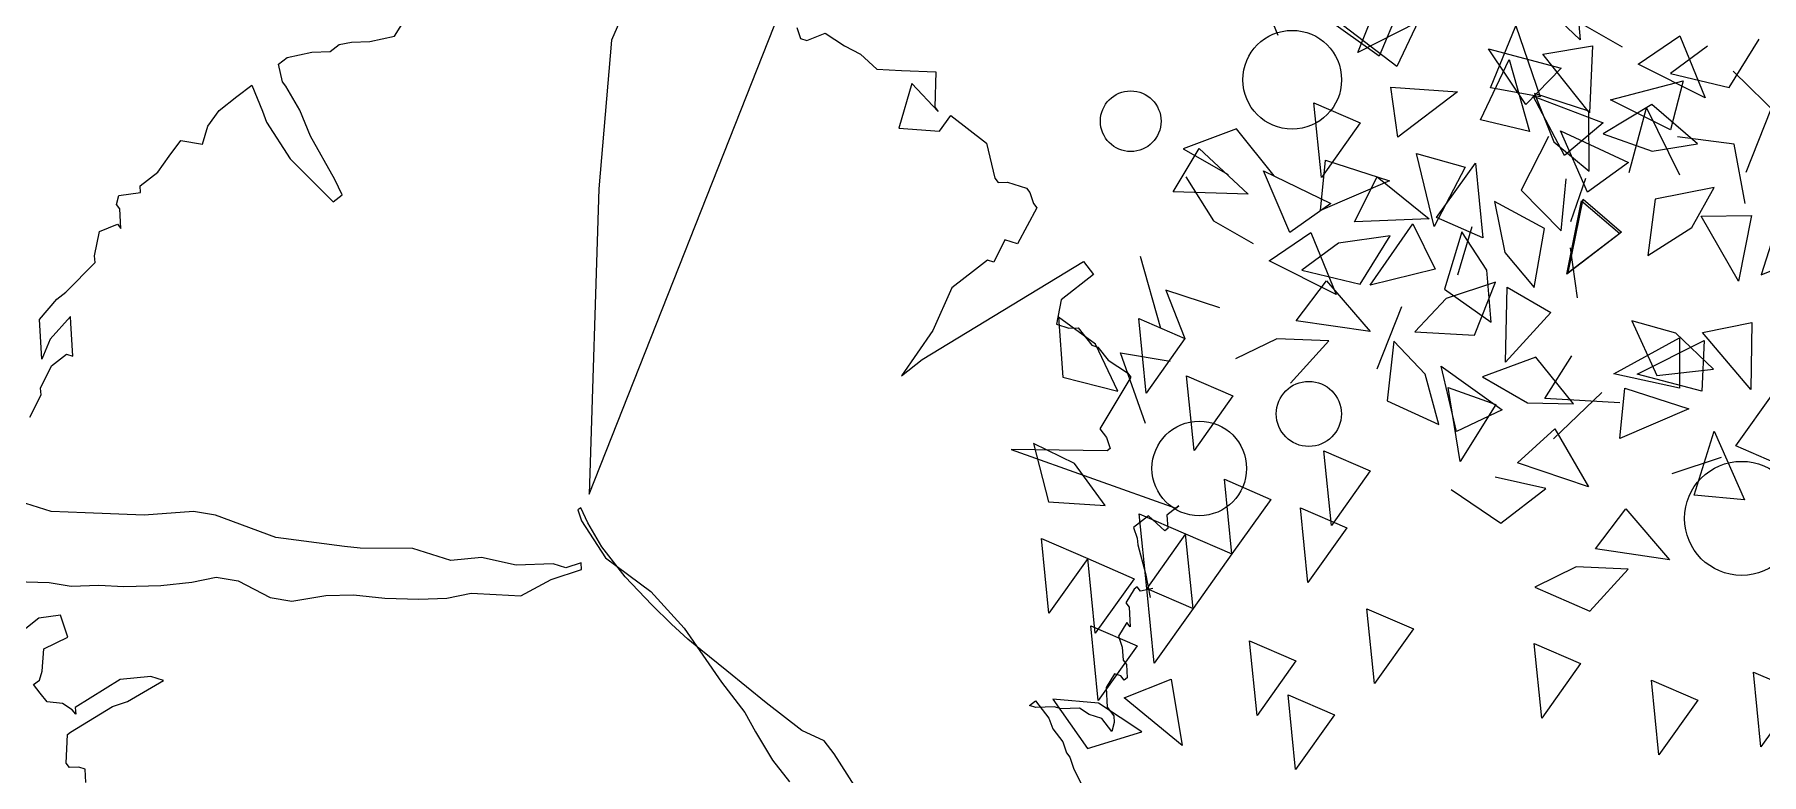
# Model space of a CAD drawing. Header units: millimetres. Extents: x 111 to 1506, y 14 to 566.
# Drawn here: x 252.747 to 255.486, y 193.165 to 194.338 of the extents above; entities that cross this region are included whole.
import ezdxf

# ---------------------------------------------------------------- set-up
doc = ezdxf.new("R2010")
doc.units = ezdxf.units.MM
doc.layers.add('fer', color=8, linetype='Continuous')
doc.layers.add('FURN', color=253, linetype='Continuous')
doc.layers.add('G', color=254, linetype='Continuous', lineweight=5)

# ---------------------------------------------------------------- blocks, each defined once
blk = doc.blocks.new('tr')
at = {"layer": 'fer', "color": 97}
for p, q in [((1378.3542, 206.6047), (1378.3601, 206.6307)), ((1378.3542, 206.6047), (1378.3601, 206.6307)), ((1378.3482, 206.5874), (1378.3542, 206.6047)), ((1378.3482, 206.5874), (1378.3542, 206.6047)), ((1378.253, 206.5788), (1378.259, 206.5874)), ((1378.253, 206.5788), (1378.259, 206.5874)), ((1378.253, 206.5614), (1378.253, 206.5788)), ((1378.253, 206.5614), (1378.253, 206.5788)), ((1378.259, 206.5874), (1378.2709, 206.5961)), ((1378.259, 206.5874), (1378.2709, 206.5961)), ((1378.259, 206.5874), (1378.259, 206.5874)), ((1378.259, 206.5874), (1378.259, 206.5874)), ((1378.2709, 206.5961), (1378.2709, 206.5874)), ((1378.2709, 206.5961), (1378.2709, 206.5874)), ((1378.2709, 206.5874), (1378.2709, 206.5788)), ((1378.2709, 206.5874), (1378.2709, 206.5788)), ((1378.2709, 206.5788), (1378.2709, 206.5701)), ((1378.2709, 206.5788), (1378.2709, 206.5788)), ((1378.2709, 206.5788), (1378.2709, 206.5701)), ((1378.2709, 206.5788), (1378.2709, 206.5788)), ((1378.3423, 206.5614), (1378.3482, 206.5788)), ((1378.3423, 206.5614), (1378.3482, 206.5788)), ((1378.3482, 206.5788), (1378.3482, 206.5874)), ((1378.3482, 206.5788), (1378.3482, 206.5874)), ((1378.2411, 206.5441), (1378.2471, 206.5528)), ((1378.2411, 206.5441), (1378.2471, 206.5528)), ((1378.2471, 206.5528), (1378.253, 206.5614)), ((1378.2471, 206.5528), (1378.253, 206.5614)), ((1378.2709, 206.5701), (1378.2828, 206.5528)), ((1378.2709, 206.5701), (1378.2828, 206.5528)), ((1378.2828, 206.5528), (1378.2887, 206.5354)), ((1378.2828, 206.5528), (1378.2887, 206.5354)), ((1378.3423, 206.5441), (1378.3423, 206.5614)), ((1378.3423, 206.5441), (1378.3423, 206.5614)), ((1378.1756, 206.5008), (1378.1875, 206.5181)), ((1378.1756, 206.5008), (1378.1875, 206.5181)), ((1378.1875, 206.5268), (1378.1935, 206.5354)), ((1378.1875, 206.5268), (1378.1935, 206.5354)), ((1378.1875, 206.5181), (1378.1875, 206.5268)), ((1378.1875, 206.5181), (1378.1875, 206.5268)), ((1378.1935, 206.5354), (1378.1994, 206.5441)), ((1378.1935, 206.5354), (1378.1994, 206.5441)), ((1378.1994, 206.5441), (1378.2054, 206.5441)), ((1378.1994, 206.5441), (1378.2054, 206.5441)), ((1378.2054, 206.5441), (1378.2054, 206.5354)), ((1378.2054, 206.5441), (1378.2054, 206.5441)), ((1378.2054, 206.5441), (1378.2054, 206.5354)), ((1378.2054, 206.5441), (1378.2054, 206.5441)), ((1378.2054, 206.5354), (1378.2113, 206.5268)), ((1378.2054, 206.5354), (1378.2054, 206.5354)), ((1378.2054, 206.5354), (1378.2113, 206.5268)), ((1378.2054, 206.5354), (1378.2054, 206.5354)), ((1378.2113, 206.5268), (1378.2351, 206.5354)), ((1378.2113, 206.5268), (1378.2351, 206.5354)), ((1378.2351, 206.5354), (1378.2411, 206.5441)), ((1378.2351, 206.5354), (1378.2411, 206.5441)), ((1378.2351, 206.5354), (1378.2351, 206.5354)), ((1378.2351, 206.5354), (1378.2351, 206.5354)), ((1378.2887, 206.5354), (1378.3006, 206.5268)), ((1378.2887, 206.5354), (1378.3006, 206.5268)), ((1378.3006, 206.5268), (1378.3125, 206.5181)), ((1378.3006, 206.5268), (1378.3125, 206.5181)), ((1378.3125, 206.5181), (1378.3185, 206.5094)), ((1378.3125, 206.5181), (1378.3185, 206.5094)), ((1378.3363, 206.5181), (1378.3423, 206.5354)), ((1378.3363, 206.5181), (1378.3423, 206.5354)), ((1378.3363, 206.4834), (1378.3363, 206.5181)), ((1378.3363, 206.4834), (1378.3363, 206.5181)), ((1378.3423, 206.5441), (1378.3423, 206.5441)), ((1378.3423, 206.5354), (1378.3423, 206.5441)), ((1378.3423, 206.5441), (1378.3423, 206.5441)), ((1378.3423, 206.5354), (1378.3423, 206.5441)), ((1378.1697, 206.4834), (1378.1756, 206.5008)), ((1378.1697, 206.4834), (1378.1756, 206.5008)), ((1378.3185, 206.5094), (1378.3423, 206.4921)), ((1378.3185, 206.5094), (1378.3423, 206.4921)), ((1378.3423, 206.4921), (1378.3482, 206.4834)), ((1378.3423, 206.4921), (1378.3482, 206.4834)), ((1378.0745, 206.4314), (1378.0923, 206.4661)), ((1378.0745, 206.4314), (1378.0923, 206.4661)), ((1378.128, 206.4574), (1378.1399, 206.4748)), ((1378.128, 206.4574), (1378.1399, 206.4748)), ((1378.1399, 206.4748), (1378.1459, 206.4834)), ((1378.1399, 206.4748), (1378.1459, 206.4834)), ((1378.1399, 206.4748), (1378.1399, 206.4748)), ((1378.1399, 206.4748), (1378.1399, 206.4748)), ((1378.1459, 206.4748), (1378.1697, 206.4834)), ((1378.1459, 206.4834), (1378.1459, 206.4748)), ((1378.1459, 206.4748), (1378.1697, 206.4834)), ((1378.1459, 206.4834), (1378.1459, 206.4748)), ((1378.3363, 206.4834), (1378.3363, 206.4834)), ((1378.3482, 206.4834), (1378.3363, 206.4834)), ((1378.3363, 206.4834), (1378.3363, 206.4834)), ((1378.3482, 206.4834), (1378.3363, 206.4834)), ((1378.0804, 206.4574), (1378.0983, 206.4488)), ((1378.0804, 206.4574), (1378.0983, 206.4488)), ((1378.0983, 206.4488), (1378.0983, 206.4401)), ((1378.0983, 206.4488), (1378.0983, 206.4488)), ((1378.0983, 206.4488), (1378.0983, 206.4401)), ((1378.0983, 206.4488), (1378.0983, 206.4488)), ((1378.0983, 206.4401), (1378.1042, 206.4401)), ((1378.0983, 206.4401), (1378.0983, 206.4401)), ((1378.0983, 206.4401), (1378.1042, 206.4401)), ((1378.0983, 206.4401), (1378.0983, 206.4401)), ((1378.1042, 206.4401), (1378.128, 206.4488)), ((1378.1042, 206.4401), (1378.128, 206.4488)), ((1378.128, 206.4574), (1378.128, 206.4574)), ((1378.128, 206.4574), (1378.128, 206.4574)), ((1378.128, 206.4574), (1378.128, 206.4574)), ((1378.128, 206.4488), (1378.128, 206.4574)), ((1378.128, 206.4574), (1378.128, 206.4574)), ((1378.128, 206.4574), (1378.128, 206.4574)), ((1378.128, 206.4574), (1378.128, 206.4574)), ((1378.128, 206.4488), (1378.128, 206.4574)), ((1378.0566, 206.3881), (1378.0745, 206.4314)), ((1378.0566, 206.3881), (1378.0745, 206.4314)), ((1378.6458, 206.4141), (1378.6398, 206.3534)), ((1378.6458, 206.4141), (1378.6398, 206.3534)), ((1377.9912, 206.3794), (1378.0031, 206.3968)), ((1377.9912, 206.3794), (1378.0031, 206.3968)), ((1378.0031, 206.3968), (1378.009, 206.3968)), ((1378.0031, 206.3968), (1378.009, 206.3968)), ((1378.009, 206.3968), (1378.015, 206.3621)), ((1378.009, 206.3968), (1378.015, 206.3621)), ((1378.0507, 206.3794), (1378.0566, 206.3881)), ((1378.0507, 206.3794), (1378.0566, 206.3881)), ((1378.0566, 206.3881), (1378.0566, 206.3881)), ((1378.0566, 206.3881), (1378.0566, 206.3881)), ((1377.9674, 206.3794), (1377.9912, 206.3794)), ((1377.9733, 206.3794), (1377.9674, 206.3794)), ((1377.9674, 206.3794), (1377.9912, 206.3794)), ((1377.9733, 206.3794), (1377.9674, 206.3794)), ((1378.1221, 206.1455), (1377.9733, 206.3794)), ((1378.1221, 206.1455), (1377.9733, 206.3794)), ((1378.015, 206.3621), (1378.0209, 206.3621)), ((1378.015, 206.3621), (1378.0209, 206.3621)), ((1378.0209, 206.3621), (1378.0447, 206.3621)), ((1378.0209, 206.3621), (1378.0447, 206.3621)), ((1378.0447, 206.3621), (1378.0507, 206.3794)), ((1378.0447, 206.3621), (1378.0507, 206.3794)), ((1378.6398, 206.3534), (1378.6398, 206.3274)), ((1378.6398, 206.3534), (1378.6398, 206.3274)), ((1378.6398, 206.3274), (1378.6577, 206.2928)), ((1378.6398, 206.3274), (1378.6577, 206.2928)), ((1378.7231, 206.3014), (1378.7231, 206.3448)), ((1378.7231, 206.3014), (1378.7231, 206.3448)), ((1378.7172, 206.2495), (1378.7231, 206.3014)), ((1378.7172, 206.2495), (1378.7231, 206.3014)), ((1378.6577, 206.2928), (1378.6755, 206.2235)), ((1378.6577, 206.2928), (1378.6755, 206.2235)), ((1378.7112, 206.2148), (1378.7172, 206.2495)), ((1378.7112, 206.2148), (1378.7172, 206.2495)), ((1377.9912, 206.2235), (1377.9971, 206.2408)), ((1377.9912, 206.2235), (1377.9971, 206.2408)), ((1377.9912, 206.2061), (1377.9912, 206.2235)), ((1377.9912, 206.2061), (1377.9912, 206.2235)), ((1377.9971, 206.2408), (1378.0031, 206.2408)), ((1377.9971, 206.2408), (1378.0031, 206.2408)), ((1378.0031, 206.2408), (1378.1221, 206.1455)), ((1378.0031, 206.2408), (1378.1221, 206.1455)), ((1378.6755, 206.2235), (1378.6934, 206.1455)), ((1378.6755, 206.2235), (1378.6934, 206.1455)), ((1377.9019, 206.1715), (1377.9912, 206.2061)), ((1377.9019, 206.1715), (1377.9912, 206.2061)), ((1378.7112, 206.1541), (1378.7112, 206.2148)), ((1378.7112, 206.1541), (1378.7112, 206.2148)), ((1377.9019, 206.1628), (1377.9019, 206.1715)), ((1377.9019, 206.1628), (1377.9019, 206.1715)), ((1377.9138, 206.1281), (1377.9019, 206.1628)), ((1377.9138, 206.1281), (1377.9019, 206.1628)), ((1378.6934, 206.1455), (1378.7053, 206.0935)), ((1378.6934, 206.1455), (1378.7053, 206.0935)), ((1378.7053, 206.0501), (1378.7112, 206.1541)), ((1378.7053, 206.0501), (1378.7112, 206.1541)), ((1377.9138, 206.1021), (1377.9138, 206.1281)), ((1377.9138, 206.1021), (1377.9138, 206.1281)), ((1377.9197, 206.0935), (1377.9138, 206.1021)), ((1377.9197, 206.0935), (1377.9138, 206.1021)), ((1377.9197, 206.0588), (1377.9197, 206.0935)), ((1377.9197, 206.0588), (1377.9197, 206.0935)), ((1378.7053, 206.0935), (1378.7112, 206.0675)), ((1378.7053, 206.0935), (1378.7112, 206.0675)), ((1377.9316, 206.0501), (1377.9197, 206.0588)), ((1377.9316, 206.0501), (1377.9197, 206.0588)), ((1378.7112, 206.0675), (1378.7172, 206.0328)), ((1378.7112, 206.0675), (1378.7172, 206.0328)), ((1377.9138, 206.0068), (1377.9435, 206.0328)), ((1377.9138, 206.0068), (1377.9435, 206.0328)), ((1377.9435, 206.0328), (1377.9316, 206.0501)), ((1377.9435, 206.0328), (1377.9316, 206.0501)), ((1378.7112, 205.9722), (1378.7053, 206.0501)), ((1378.7112, 205.9722), (1378.7053, 206.0501)), ((1378.7172, 206.0328), (1378.7231, 205.9895)), ((1378.7172, 206.0328), (1378.7231, 205.9895)), ((1377.8483, 206.0068), (1377.9138, 206.0068)), ((1377.8483, 206.0068), (1377.9138, 206.0068)), ((1377.8483, 206.0068), (1377.8483, 206.0068)), ((1377.8483, 205.9808), (1377.8483, 206.0068)), ((1377.8483, 206.0068), (1377.8483, 206.0068)), ((1377.8483, 205.9808), (1377.8483, 206.0068)), ((1378.1459, 205.9462), (1377.8483, 205.9808)), ((1378.1459, 205.9462), (1377.8483, 205.9808)), ((1377.8483, 205.9808), (1377.8483, 205.9808)), ((1377.8483, 205.9808), (1377.8483, 205.9808)), ((1378.735, 205.8855), (1378.7112, 205.9722)), ((1378.735, 205.8855), (1378.7112, 205.9722)), ((1378.7231, 205.9895), (1378.7291, 205.9288)), ((1378.7231, 205.9895), (1378.7291, 205.9288)), ((1378.1042, 205.9202), (1378.1875, 205.9462)), ((1378.1042, 205.9202), (1378.1875, 205.9462)), ((1378.1875, 205.9462), (1378.1459, 205.9462)), ((1378.1875, 205.9462), (1378.1459, 205.9462)), ((1378.0388, 205.8855), (1378.1042, 205.9202)), ((1378.0388, 205.8855), (1378.1042, 205.9202)), ((1378.7291, 205.9288), (1378.7291, 205.8682)), ((1378.7291, 205.9288), (1378.7291, 205.8682)), ((1377.8543, 205.8682), (1377.9138, 205.8942)), ((1377.8543, 205.8682), (1377.9138, 205.8942)), ((1377.9138, 205.8942), (1377.9257, 205.8768)), ((1377.9138, 205.8942), (1377.9257, 205.8768)), ((1377.9257, 205.8768), (1377.9614, 205.8942)), ((1377.9257, 205.8768), (1377.9614, 205.8942)), ((1377.9614, 205.8942), (1377.9674, 205.8855)), ((1377.9614, 205.8942), (1377.9674, 205.8855)), ((1377.8543, 205.8682), (1377.8543, 205.8682)), ((1377.8543, 205.8595), (1377.8543, 205.8682)), ((1377.8543, 205.8682), (1377.8543, 205.8682)), ((1377.8543, 205.8595), (1377.8543, 205.8682)), ((1377.9674, 205.8855), (1377.9912, 205.8855)), ((1377.9674, 205.8855), (1377.9912, 205.8855)), ((1377.9912, 205.8855), (1378.0388, 205.8855)), ((1377.9912, 205.8855), (1378.0388, 205.8855)), ((1378.7291, 205.8682), (1378.7231, 205.8248)), ((1378.7291, 205.8682), (1378.7231, 205.8248)), ((1378.7291, 205.8162), (1378.735, 205.8855)), ((1378.7291, 205.8162), (1378.735, 205.8855)), ((1378.7767, 205.8768), (1378.7707, 205.8682)), ((1378.7767, 205.8768), (1378.7707, 205.8682)), ((1378.7707, 205.8682), (1378.7946, 205.8595)), ((1378.7707, 205.8682), (1378.7946, 205.8595)), ((1378.8243, 205.8595), (1378.7767, 205.8768)), ((1378.8243, 205.8595), (1378.7767, 205.8768)), ((1377.8483, 205.8422), (1377.8543, 205.8595)), ((1377.8483, 205.8422), (1377.8543, 205.8595)), ((1377.8483, 205.8335), (1377.8483, 205.8422)), ((1377.8483, 205.8335), (1377.8483, 205.8422)), ((1377.8662, 205.8075), (1377.8483, 205.8335)), ((1377.8662, 205.8075), (1377.8483, 205.8335)), ((1378.7946, 205.8595), (1378.8065, 205.8422)), ((1378.7946, 205.8595), (1378.8065, 205.8422)), ((1378.8065, 205.8422), (1378.8541, 205.8075)), ((1378.8065, 205.8422), (1378.8541, 205.8075)), ((1378.8779, 205.8508), (1378.8243, 205.8595)), ((1378.8779, 205.8508), (1378.8243, 205.8595)), ((1378.9076, 205.8248), (1378.8779, 205.8508)), ((1378.9076, 205.8248), (1378.8779, 205.8508)), ((1377.8781, 205.7988), (1377.8662, 205.8075)), ((1377.8781, 205.7988), (1377.8662, 205.8075)), ((1378.7231, 205.8248), (1378.7172, 205.7988)), ((1378.7231, 205.8248), (1378.7172, 205.7988)), ((1378.7231, 205.7988), (1378.7291, 205.8162)), ((1378.7231, 205.7988), (1378.7291, 205.8162)), ((1378.8541, 205.8075), (1378.8898, 205.7642)), ((1378.8541, 205.8075), (1378.8898, 205.7642)), ((1378.9374, 205.7988), (1378.9076, 205.8248)), ((1378.9374, 205.7988), (1378.9076, 205.8248)), ((1377.8543, 205.7382), (1377.8781, 205.7902)), ((1377.8543, 205.7382), (1377.8781, 205.7902)), ((1377.8781, 205.7902), (1377.8781, 205.7988)), ((1377.8781, 205.7902), (1377.8781, 205.7988)), ((1378.6934, 205.7902), (1377.9435, 205.3482)), ((1378.6934, 205.7902), (1377.9435, 205.3482)), ((1378.3839, 205.4175), (1378.6934, 205.7902)), ((1378.3839, 205.4175), (1378.6934, 205.7902)), ((1378.7172, 205.7988), (1378.7231, 205.7988)), ((1378.7172, 205.7988), (1378.7231, 205.7988)), ((1378.9731, 205.7815), (1378.9374, 205.7988)), ((1378.9731, 205.7815), (1378.9374, 205.7988)), ((1379.0088, 205.7555), (1378.9731, 205.7815)), ((1379.0088, 205.7555), (1378.9731, 205.7815)), ((1378.8898, 205.7642), (1378.9314, 205.7382)), ((1378.8898, 205.7642), (1378.9314, 205.7382)), ((1379.0505, 205.7208), (1379.0088, 205.7555)), ((1379.0505, 205.7208), (1379.0088, 205.7555)), ((1377.8721, 205.6688), (1377.8543, 205.7382)), ((1377.8721, 205.6688), (1377.8543, 205.7382)), ((1378.9314, 205.7382), (1378.9671, 205.6862)), ((1378.9314, 205.7382), (1378.9671, 205.6862)), ((1379.0862, 205.6862), (1379.0505, 205.7208)), ((1379.0862, 205.6862), (1379.0505, 205.7208)), ((1377.9019, 205.6775), (1377.8721, 205.6688)), ((1377.9019, 205.6775), (1377.8721, 205.6688)), ((1377.9495, 205.6342), (1377.9019, 205.6775)), ((1377.9495, 205.6342), (1377.9019, 205.6775)), ((1378.9671, 205.6862), (1379.0326, 205.6342)), ((1378.9671, 205.6862), (1379.0326, 205.6342)), ((1379.1219, 205.6602), (1379.0862, 205.6862)), ((1379.1219, 205.6602), (1379.0862, 205.6862)), ((1377.8483, 205.5995), (1377.884, 205.6429)), ((1377.8483, 205.5995), (1377.884, 205.6429)), ((1377.884, 205.6515), (1377.89, 205.5909)), ((1377.884, 205.6515), (1377.884, 205.6515)), ((1377.884, 205.6429), (1377.884, 205.6515)), ((1377.884, 205.6515), (1377.89, 205.5909)), ((1377.884, 205.6515), (1377.884, 205.6515)), ((1377.884, 205.6429), (1377.884, 205.6515)), ((1379.1695, 205.6342), (1379.1219, 205.6602)), ((1379.1695, 205.6342), (1379.1219, 205.6602)), ((1379.6039, 205.6602), (1379.592, 205.6429)), ((1379.6039, 205.6602), (1379.592, 205.6429)), ((1379.592, 205.6429), (1379.598, 205.6342)), ((1379.592, 205.6429), (1379.598, 205.6342)), ((1377.89, 205.5909), (1377.9495, 205.6342)), ((1377.89, 205.5909), (1377.9495, 205.6342)), ((1379.0326, 205.6342), (1379.0505, 205.6169)), ((1379.0326, 205.6342), (1379.0505, 205.6169)), ((1379.0505, 205.6169), (1379.1278, 205.5389)), ((1379.0505, 205.6169), (1379.1278, 205.5389)), ((1379.1933, 205.6082), (1379.1695, 205.6342)), ((1379.1933, 205.6082), (1379.1695, 205.6342)), ((1379.6099, 205.6169), (1379.5801, 205.5822)), ((1379.6099, 205.6169), (1379.5801, 205.5822)), ((1379.598, 205.6342), (1379.6099, 205.6255)), ((1379.598, 205.6342), (1379.6099, 205.6255)), ((1379.6099, 205.6255), (1379.6099, 205.6169)), ((1379.6099, 205.6255), (1379.6099, 205.6169)), ((1377.89, 205.5649), (1377.8483, 205.5995)), ((1377.89, 205.5649), (1377.8483, 205.5995)), ((1379.2171, 205.5562), (1379.1933, 205.6082)), ((1379.2171, 205.5562), (1379.1933, 205.6082)), ((1379.4075, 205.6082), (1379.4194, 205.5909)), ((1379.473, 205.5995), (1379.4075, 205.6082)), ((1379.4075, 205.6082), (1379.4194, 205.5909)), ((1379.473, 205.5995), (1379.4075, 205.6082)), ((1379.4194, 205.5909), (1379.4611, 205.5649)), ((1379.4194, 205.5909), (1379.4611, 205.5649)), ((1379.4968, 205.5909), (1379.473, 205.5995)), ((1379.4968, 205.5909), (1379.473, 205.5995)), ((1379.5741, 205.5822), (1379.4968, 205.5909)), ((1379.5741, 205.5822), (1379.4968, 205.5909)), ((1377.9197, 205.5389), (1377.89, 205.5649)), ((1377.9197, 205.5389), (1377.89, 205.5649)), ((1379.4611, 205.5649), (1379.5444, 205.5562)), ((1379.4611, 205.5649), (1379.5444, 205.5562)), ((1379.5444, 205.5562), (1379.5503, 205.5649)), ((1379.5444, 205.5562), (1379.5503, 205.5649)), ((1379.5503, 205.5649), (1379.5503, 205.5562)), ((1379.5503, 205.5649), (1379.5503, 205.5562)), ((1379.5801, 205.5822), (1379.5741, 205.5822)), ((1379.5801, 205.5822), (1379.5741, 205.5822)), ((1377.9257, 205.5042), (1377.9197, 205.5389)), ((1377.9257, 205.5042), (1377.9197, 205.5389)), ((1379.1278, 205.5389), (1379.1814, 205.4522)), ((1379.1278, 205.5389), (1379.1814, 205.4522)), ((1379.2409, 205.5302), (1379.2171, 205.5562)), ((1379.2409, 205.5302), (1379.2171, 205.5562)), ((1379.5503, 205.5562), (1379.5563, 205.5389)), ((1379.5503, 205.5562), (1379.5563, 205.5389)), ((1379.5563, 205.5389), (1379.5741, 205.5215)), ((1379.5563, 205.5389), (1379.5741, 205.5215)), ((1379.2766, 205.5129), (1379.2409, 205.5302)), ((1379.2766, 205.5129), (1379.2409, 205.5302)), ((1379.3182, 205.4869), (1379.2766, 205.5129)), ((1379.3182, 205.4869), (1379.2766, 205.5129)), ((1379.5741, 205.5215), (1379.5741, 205.5042)), ((1379.5741, 205.5215), (1379.5741, 205.5042)), ((1377.9376, 205.4782), (1377.9257, 205.5042)), ((1377.9376, 205.4782), (1377.9257, 205.5042)), ((1377.9495, 205.4435), (1377.9376, 205.4782)), ((1377.9495, 205.4435), (1377.9376, 205.4782)), ((1379.3659, 205.4522), (1379.3182, 205.4869)), ((1379.3659, 205.4522), (1379.3182, 205.4869)), ((1379.5503, 205.4782), (1379.5265, 205.4522)), ((1379.5503, 205.4782), (1379.5265, 205.4522)), ((1379.5622, 205.4869), (1379.5503, 205.4782)), ((1379.5622, 205.4869), (1379.5503, 205.4782)), ((1379.5503, 205.4782), (1379.5503, 205.4782)), ((1379.5503, 205.4782), (1379.5503, 205.4782)), ((1379.5741, 205.4869), (1379.5622, 205.4869)), ((1379.5741, 205.4869), (1379.5622, 205.4869)), ((1379.5741, 205.5042), (1379.5741, 205.4869)), ((1379.5741, 205.5042), (1379.5741, 205.4869)), ((1379.1814, 205.4522), (1379.2052, 205.4262)), ((1379.1814, 205.4522), (1379.2052, 205.4262)), ((1379.3956, 205.4262), (1379.3659, 205.4522)), ((1379.3956, 205.4262), (1379.3659, 205.4522)), ((1379.4849, 205.4609), (1379.473, 205.4262)), ((1379.4849, 205.4609), (1379.473, 205.4262)), ((1379.5265, 205.4522), (1379.4849, 205.4609)), ((1379.5265, 205.4522), (1379.4849, 205.4609)), ((1377.9793, 205.4349), (1377.9495, 205.4435)), ((1377.9793, 205.4349), (1377.9495, 205.4435)), ((1377.9852, 205.4262), (1377.9793, 205.4349)), ((1377.9852, 205.4262), (1377.9793, 205.4349)), ((1377.9793, 205.4089), (1377.9852, 205.4262)), ((1377.9793, 205.4089), (1377.9852, 205.4262)), ((1379.2052, 205.4262), (1379.2706, 205.3829)), ((1379.2052, 205.4262), (1379.2706, 205.3829)), ((1379.4313, 205.4002), (1379.3956, 205.4262)), ((1379.4313, 205.4002), (1379.3956, 205.4262)), ((1379.473, 205.4262), (1379.5027, 205.4089)), ((1379.473, 205.4262), (1379.5027, 205.4089)), ((1378.2232, 205.2442), (1378.3839, 205.4175)), ((1378.2232, 205.2442), (1378.3839, 205.4175)), ((1379.4551, 205.3742), (1379.4313, 205.4002)), ((1379.4551, 205.3742), (1379.4313, 205.4002)), ((1379.5027, 205.4089), (1379.5325, 205.4089)), ((1379.5027, 205.4089), (1379.5325, 205.4089)), ((1379.2706, 205.3829), (1379.3421, 205.3222)), ((1379.2706, 205.3829), (1379.3421, 205.3222)), ((1379.4968, 205.3396), (1379.4551, 205.3742)), ((1379.4968, 205.3396), (1379.4551, 205.3742)), ((1379.3421, 205.3222), (1379.3837, 205.2876)), ((1379.3421, 205.3222), (1379.3837, 205.2876)), ((1379.3837, 205.2876), (1379.3956, 205.2702)), ((1379.3837, 205.2876), (1379.3956, 205.2702)), ((1379.3956, 205.2702), (1379.4135, 205.2442)), ((1379.3956, 205.2702), (1379.4135, 205.2442)), ((1378.1756, 205.2182), (1378.2232, 205.2442)), ((1378.1756, 205.2182), (1378.2232, 205.2442)), ((1378.7053, 205.1489), (1378.6934, 205.0709)), ((1378.7053, 205.1489), (1378.6934, 205.0709)), ((1378.7112, 205.1749), (1378.7053, 205.1489)), ((1378.7112, 205.1749), (1378.7053, 205.1489)), ((1378.7291, 205.1749), (1378.7112, 205.1749)), ((1378.7291, 205.1749), (1378.7112, 205.1749)), ((1378.741, 205.0796), (1378.7291, 205.1749)), ((1378.741, 205.0796), (1378.7291, 205.1749)), ((1379.3182, 205.1489), (1379.2825, 205.1316)), ((1379.3182, 205.1489), (1379.2825, 205.1316)), ((1379.2766, 205.1229), (1379.2409, 205.1056)), ((1379.2766, 205.1229), (1379.2409, 205.1056)), ((1379.2825, 205.1316), (1379.2766, 205.1229)), ((1379.2825, 205.1316), (1379.2766, 205.1229)), ((1379.2052, 205.1142), (1379.1754, 205.0709)), ((1379.2052, 205.1142), (1379.1754, 205.0709)), ((1379.2111, 205.1056), (1379.2052, 205.1142)), ((1379.2111, 205.1056), (1379.2052, 205.1142)), ((1379.2409, 205.1056), (1379.2111, 205.1056)), ((1379.2409, 205.1056), (1379.2111, 205.1056)), ((1378.6934, 205.0709), (1378.6815, 205.0276)), ((1378.6934, 205.0709), (1378.6815, 205.0276)), ((1378.735, 205.0103), (1378.741, 205.0796)), ((1378.735, 205.0103), (1378.741, 205.0796)), ((1379.1695, 205.0622), (1379.2171, 205.0709)), ((1379.1754, 205.0709), (1379.1695, 205.0622)), ((1379.1695, 205.0622), (1379.2171, 205.0709)), ((1379.1754, 205.0709), (1379.1695, 205.0622)), ((1379.2468, 205.0882), (1379.2111, 205.0363)), ((1379.2468, 205.0882), (1379.2111, 205.0363)), ((1379.2171, 205.0709), (1379.2468, 205.0882)), ((1379.2171, 205.0709), (1379.2468, 205.0882)), ((1378.491, 205.0276), (1378.4434, 205.0103)), ((1378.491, 205.0276), (1378.4434, 205.0103)), ((1378.5268, 205.0103), (1378.491, 205.0276)), ((1378.5268, 205.0103), (1378.491, 205.0276)), ((1378.6815, 205.0276), (1378.6755, 204.9843)), ((1378.6815, 205.0276), (1378.6755, 204.9843)), ((1379.0862, 205.0189), (1379.0802, 205.0103)), ((1379.0862, 205.0189), (1379.0802, 205.0103)), ((1379.1516, 205.0276), (1379.0862, 205.0189)), ((1379.1516, 205.0276), (1379.0862, 205.0189)), ((1379.0862, 205.0189), (1379.0862, 205.0189)), ((1379.0862, 205.0189), (1379.0862, 205.0189)), ((1379.1695, 205.0276), (1379.1516, 205.0276)), ((1379.1695, 205.0276), (1379.1516, 205.0276)), ((1379.2111, 205.0363), (1379.1695, 205.0276)), ((1379.2111, 205.0363), (1379.1695, 205.0276)), ((1378.5506, 204.9929), (1378.5268, 205.0103)), ((1378.5506, 204.9929), (1378.5268, 205.0103)), ((1378.5684, 204.9843), (1378.5506, 204.9929)), ((1378.5684, 204.9843), (1378.5506, 204.9929)), ((1378.7172, 204.9496), (1378.7291, 204.9929)), ((1378.7172, 204.9496), (1378.7291, 204.9929)), ((1378.7291, 204.9929), (1378.735, 205.0103)), ((1378.7291, 204.9929), (1378.735, 205.0103)), ((1379.0207, 205.0016), (1379.0028, 204.9756)), ((1379.0207, 205.0016), (1379.0028, 204.9756)), ((1379.0207, 204.9929), (1379.0207, 205.0016)), ((1379.0207, 204.9929), (1379.0207, 205.0016)), ((1379.0505, 204.9843), (1379.0207, 204.9929)), ((1379.0505, 204.9843), (1379.0207, 204.9929)), ((1379.0802, 205.0103), (1379.0505, 204.9843)), ((1379.0802, 205.0103), (1379.0505, 204.9843)), ((1378.5863, 204.9843), (1378.5684, 204.9843)), ((1378.5863, 204.9843), (1378.5684, 204.9843)), ((1378.6101, 204.9669), (1378.5863, 204.9843)), ((1378.6101, 204.9669), (1378.5863, 204.9843)), ((1378.6458, 204.9496), (1378.6101, 204.9669)), ((1378.6458, 204.9496), (1378.6101, 204.9669)), ((1378.6755, 204.9756), (1378.6636, 204.9496)), ((1378.6755, 204.9756), (1378.6636, 204.9496)), ((1378.6755, 204.9843), (1378.6755, 204.9756)), ((1378.6755, 204.9843), (1378.6755, 204.9756)), ((1378.8124, 204.9583), (1378.7827, 204.9496)), ((1378.8124, 204.9583), (1378.7827, 204.9496)), ((1378.8362, 204.9756), (1378.8124, 204.9583)), ((1378.8362, 204.9756), (1378.8124, 204.9583)), ((1378.86, 204.9496), (1378.8362, 204.9756)), ((1378.86, 204.9496), (1378.8362, 204.9756)), ((1378.8898, 204.9583), (1378.86, 204.9496)), ((1378.8898, 204.9583), (1378.86, 204.9496)), ((1378.9195, 204.9669), (1378.8898, 204.9583)), ((1378.9195, 204.9669), (1378.8898, 204.9583)), ((1378.9552, 204.9669), (1378.9195, 204.9669)), ((1378.9552, 204.9669), (1378.9195, 204.9669)), ((1378.9612, 204.9756), (1378.9552, 204.9669)), ((1378.9612, 204.9756), (1378.9552, 204.9669)), ((1378.9909, 204.9583), (1378.9612, 204.9756)), ((1378.9909, 204.9583), (1378.9612, 204.9756)), ((1379.0028, 204.9669), (1378.9909, 204.9583)), ((1379.0028, 204.9669), (1378.9909, 204.9583)), ((1379.0028, 204.9756), (1379.0028, 204.9669)), ((1379.0028, 204.9756), (1379.0028, 204.9669)), ((1379.0505, 204.9843), (1379.0505, 204.9843)), ((1379.0505, 204.9843), (1379.0505, 204.9843)), ((1379.0505, 204.9843), (1379.0505, 204.9843)), ((1379.0505, 204.9843), (1379.0505, 204.9843)), ((1378.6636, 204.9496), (1378.6458, 204.9496)), ((1378.6636, 204.9496), (1378.6458, 204.9496)), ((1378.7469, 204.9496), (1378.7172, 204.9496)), ((1378.7469, 204.9496), (1378.7172, 204.9496)), ((1378.7827, 204.9496), (1378.7469, 204.9496)), ((1378.7827, 204.9496), (1378.7469, 204.9496))]:
    blk.add_line(p, q, dxfattribs=at)
blk = doc.blocks.new('PLANT')
for p, q in [((0.2187, 0.1092), (0.2204, 0.1892)), ((0.3238, 0.1646), (0.2187, 0.1092)), ((0.2204, 0.1892), (0.3238, 0.1646)), ((-0.1011, 0.0281), (-0.1032, -0.0519)), ((0.2914, -0.0362), (0.2932, 0.0438)), ((0.2932, 0.0438), (0.3965, 0.0193)), ((0.3965, 0.0193), (0.2914, -0.0362)), ((-0.1032, -0.0519), (-0.2065, -0.0268)), ((-0.1119, -0.0921), (-0.0289, -0.007)), ((-0.0289, -0.007), (-0.006, -0.0837)), ((-0.3694, -0.1161), (-0.4271, -0.057)), ((-0.2937, -0.1016), (-0.1946, -0.0631)), ((-0.1946, -0.0631), (-0.2497, -0.1684)), ((-0.0774, -0.0665), (-0.0237, -0.1292)), ((0.0549, -0.1756), (0.1036, -0.0812)), ((0.1036, -0.0812), (0.1321, -0.1966)), ((-0.2497, -0.1684), (-0.2937, -0.1016)), ((-0.006, -0.0837), (-0.1119, -0.0921)), ((-0.4595, -0.123), (-0.3694, -0.1161)), ((-0.2388, -0.161), (-0.1634, -0.1342)), ((-0.2025, -0.1301), (-0.2329, -0.2068)), ((-0.1594, -0.2095), (-0.2025, -0.1301)), ((-0.1634, -0.1342), (-0.1495, -0.2395)), ((0.227, -0.1676), (0.1421, -0.1366)), ((0.1421, -0.1366), (0.1701, -0.2143)), ((-0.4508, -0.1659), (-0.3465, -0.146)), ((-0.3465, -0.146), (-0.4196, -0.2397)), ((-0.1495, -0.2395), (-0.2388, -0.161)), ((-0.1294, -0.1429), (-0.0448, -0.2265)), ((-0.1216, -0.2489), (-0.1294, -0.1429)), ((0.3076, -0.23), (0.3093, -0.15)), ((0.3093, -0.15), (0.4127, -0.1746)), ((-0.652, -0.2791), (-0.6116, -0.1808)), ((-0.4649, -0.1825), (-0.545, -0.2341)), ((-0.4196, -0.2397), (-0.4508, -0.1659)), ((-0.2285, -0.1987), (-0.1541, -0.1689)), ((-0.1541, -0.1689), (-0.1362, -0.2737)), ((0.1321, -0.1966), (0.0549, -0.1756)), ((0.2242, -0.2628), (0.227, -0.1676)), ((0.4127, -0.1746), (0.3076, -0.23)), ((-0.617, -0.201), (-0.5108, -0.2001)), ((-0.2329, -0.2068), (-0.2245, -0.279)), ((-0.1362, -0.2737), (-0.2285, -0.1987)), ((-0.2245, -0.279), (-0.1594, -0.2095)), ((0.1701, -0.2143), (0.2242, -0.2628)), ((-0.545, -0.2341), (-0.5225, -0.3216)), ((-0.4696, -0.2376), (-0.4175, -0.3173)), ((-0.3975, -0.2465), (-0.4696, -0.2376)), ((-0.0448, -0.2265), (-0.1216, -0.2489)), ((-0.0202, -0.3279), (0.0447, -0.2438)), ((0.0447, -0.2438), (0.052, -0.3625)), ((-0.6256, -0.2752), (-0.7146, -0.26)), ((-0.3302, -0.2943), (-0.3975, -0.2465)), ((-0.0971, -0.2479), (-0.0587, -0.3604)), ((-0.6112, -0.3694), (-0.6256, -0.2752)), ((-0.5238, -0.2881), (-0.5543, -0.3783)), ((-0.5465, -0.3846), (-0.4674, -0.2959)), ((-0.4863, -0.3503), (-0.5238, -0.2881)), ((-0.4175, -0.3173), (-0.3302, -0.2943)), ((-0.0045, -0.3236), (-0.1016, -0.2804)), ((-0.672, -0.3786), (-0.596, -0.3043)), ((-0.596, -0.3043), (-0.6053, -0.4228)), ((-0.0681, -0.3153), (-0.1143, -0.3986)), ((-0.0423, -0.3833), (-0.0681, -0.3153)), ((0.052, -0.3625), (-0.0202, -0.3279)), ((0.0726, -0.3053), (0.0862, -0.3867)), ((0.1505, -0.351), (0.0726, -0.3053)), ((-0.6731, -0.3314), (-0.6112, -0.3694)), ((-0.6079, -0.3467), (-0.5285, -0.336)), ((-0.5367, -0.4419), (-0.6079, -0.3467)), ((-0.5285, -0.336), (-0.5367, -0.4419)), ((-0.4822, -0.4328), (-0.4863, -0.3503)), ((-0.3743, -0.4231), (-0.3489, -0.3472)), ((-0.3711, -0.4245), (-0.3459, -0.3485)), ((-0.3489, -0.3472), (-0.2574, -0.4014)), ((-0.3459, -0.3485), (-0.2543, -0.4024)), ((-0.0587, -0.3604), (-0.1375, -0.3462)), ((0.1307, -0.4442), (0.1505, -0.351)), ((-0.6053, -0.4228), (-0.672, -0.3786)), ((-0.5543, -0.3783), (-0.4822, -0.4328)), ((-0.4411, -0.3715), (-0.5465, -0.3846)), ((-0.4616, -0.497), (-0.4551, -0.3783)), ((-0.4551, -0.3783), (-0.3874, -0.421)), ((-0.295, -0.4131), (-0.2257, -0.3731)), ((-0.0532, -0.4651), (-0.0423, -0.3833)), ((-0.2574, -0.4014), (-0.3743, -0.4231)), ((-0.2543, -0.4024), (-0.3711, -0.4245)), ((-0.1998, -0.4823), (-0.1885, -0.4031)), ((-0.1885, -0.4031), (-0.0888, -0.4399)), ((-0.1143, -0.3986), (-0.0532, -0.4651)), ((-0.419, -0.431), (-0.507, -0.4673)), ((-0.3874, -0.421), (-0.4616, -0.497)), ((-0.4412, -0.5002), (-0.419, -0.431)), ((-0.3343, -0.4276), (-0.4068, -0.4318)), ((-0.315, -0.4366), (-0.3942, -0.46)), ((-0.3509, -0.5195), (-0.315, -0.4366)), ((-0.0445, -0.532), (-0.0167, -0.4165)), ((-0.0176, -0.5091), (-0.0206, -0.4291)), ((-0.0206, -0.4291), (0.084, -0.4474)), ((-0.0167, -0.4165), (0.0422, -0.4706)), ((0.3561, -0.4966), (0.3578, -0.4165)), ((0.3578, -0.4165), (0.4612, -0.4411)), ((-0.6309, -0.5285), (-0.6215, -0.4564)), ((-0.6052, -0.5005), (-0.505, -0.4651)), ((-0.505, -0.4651), (-0.5634, -0.5687)), ((-0.4984, -0.4389), (-0.4277, -0.4766)), ((-0.4962, -0.5578), (-0.4984, -0.4389)), ((-0.3083, -0.4624), (-0.3183, -0.5521)), ((-0.2152, -0.4425), (-0.3083, -0.4624)), ((-0.2495, -0.5065), (-0.2152, -0.4425)), ((-0.0888, -0.4399), (-0.1998, -0.4823)), ((0.084, -0.4474), (-0.0176, -0.5091)), ((0.4612, -0.4411), (0.3561, -0.4966)), ((-0.507, -0.4673), (-0.5007, -0.5574)), ((-0.4277, -0.4766), (-0.4962, -0.5578)), ((-0.1391, -0.4849), (-0.2127, -0.5222)), ((-0.1594, -0.5729), (-0.1391, -0.4849)), ((0.0422, -0.4706), (-0.0445, -0.532)), ((0.5298, -0.5612), (0.5316, -0.4812)), ((0.5316, -0.4812), (0.635, -0.5057)), ((-0.5634, -0.5687), (-0.6052, -0.5005)), ((-0.5007, -0.5574), (-0.4412, -0.5002)), ((-0.4457, -0.5112), (-0.3509, -0.5195)), ((-0.3183, -0.5521), (-0.2495, -0.5065)), ((-0.1101, -0.5015), (-0.2004, -0.5025)), ((-0.2004, -0.5025), (-0.1468, -0.5652)), ((-0.079, -0.5914), (-0.1101, -0.5015)), ((0.0427, -0.5007), (-0.023, -0.5507)), ((0.0385, -0.5909), (0.0427, -0.5007)), ((0.635, -0.5057), (0.5298, -0.5612)), ((-0.701, -0.5709), (-0.6065, -0.5224)), ((-0.6065, -0.5224), (-0.6504, -0.6328)), ((-0.5889, -0.6255), (-0.4994, -0.5472)), ((-0.539, -0.6518), (-0.5539, -0.5338)), ((-0.5539, -0.5338), (-0.4796, -0.5636)), ((-0.5356, -0.6152), (-0.4418, -0.5421)), ((-0.4994, -0.5472), (-0.4827, -0.6255)), ((-0.4418, -0.5421), (-0.4295, -0.6212)), ((-0.3631, -0.6026), (-0.2577, -0.5476)), ((-0.2577, -0.5476), (-0.2598, -0.6277)), ((-0.2127, -0.5222), (-0.2542, -0.5818)), ((-0.4796, -0.5636), (-0.539, -0.6518)), ((-0.1886, -0.5622), (-0.2682, -0.5699)), ((-0.2542, -0.5818), (-0.1594, -0.5729)), ((-0.1468, -0.5652), (-0.079, -0.5914)), ((-0.023, -0.5507), (-0.0531, -0.6168)), ((0.15, -0.6541), (0.1517, -0.574)), ((0.1517, -0.574), (0.2551, -0.5986)), ((0.2477, -0.6545), (0.2495, -0.5744)), ((0.2495, -0.5744), (0.3529, -0.599)), ((0.4733, -0.65), (0.475, -0.57)), ((0.475, -0.57), (0.5784, -0.5946)), ((-0.2369, -0.6585), (-0.1835, -0.5988)), ((-0.1835, -0.5988), (-0.1209, -0.6846)), ((-0.0531, -0.6168), (0.0385, -0.5909)), ((0.2551, -0.5986), (0.15, -0.6541)), ((0.3529, -0.599), (0.2477, -0.6545)), ((0.5784, -0.5946), (0.4733, -0.65)), ((-0.4827, -0.6255), (-0.5889, -0.6255)), ((-0.4295, -0.6212), (-0.5356, -0.6152)), ((-0.2598, -0.6277), (-0.3631, -0.6026)), ((-0.3422, -0.695), (-0.3514, -0.6154)), ((-0.3514, -0.6154), (-0.2456, -0.6257)), ((-0.2456, -0.6257), (-0.3422, -0.695)), ((-0.1081, -0.6258), (-0.0018, -0.625)), ((-0.2845, -0.7389), (-0.2536, -0.6373)), ((-0.2536, -0.6373), (-0.2048, -0.7457)), ((-0.1017, -0.7514), (-0.0529, -0.657)), ((-0.0529, -0.657), (-0.0245, -0.7724)), ((-0.424, -0.7725), (-0.4572, -0.6716)), ((-0.4572, -0.6716), (-0.3549, -0.7321)), ((-0.1209, -0.6846), (-0.2369, -0.6585)), ((-0.2057, -0.6849), (-0.1642, -0.7562)), ((-0.1167, -0.7001), (-0.2057, -0.6849)), ((-0.1023, -0.7942), (-0.1167, -0.7001)), ((0.251, -0.7833), (0.2528, -0.7033)), ((0.2528, -0.7033), (0.3561, -0.7278)), ((0.5764, -0.7422), (0.6669, -0.6866)), ((0.6669, -0.6866), (0.6317, -0.8001)), ((-0.3549, -0.7321), (-0.424, -0.7725)), ((-0.2782, -0.8247), (-0.286, -0.7187)), ((-0.286, -0.7187), (-0.2014, -0.8022)), ((-0.2048, -0.7457), (-0.2845, -0.7389)), ((-0.1631, -0.8034), (-0.0871, -0.7292)), ((-0.0871, -0.7292), (-0.0964, -0.8477)), ((0.0704, -0.7434), (-0.0145, -0.7124)), ((-0.0145, -0.7124), (0.0135, -0.7901)), ((0.3561, -0.7278), (0.251, -0.7833)), ((0.3544, -0.8079), (0.3561, -0.7278)), ((0.3561, -0.7278), (0.4595, -0.7524)), ((-0.1642, -0.7562), (-0.1023, -0.7942)), ((-0.0245, -0.7724), (-0.1017, -0.7514)), ((0.4595, -0.7524), (0.3544, -0.8079)), ((0.4577, -0.8324), (0.4595, -0.7524)), ((0.4595, -0.7524), (0.5629, -0.777)), ((0.6317, -0.8001), (0.5764, -0.7422)), ((0.6712, -0.7539), (0.6551, -0.8349)), ((0.7279, -0.8243), (0.6712, -0.7539)), ((-0.5384, -0.7715), (-0.4585, -0.7759)), ((-0.5357, -0.7721), (-0.4556, -0.8418)), ((-0.4585, -0.7759), (-0.4864, -0.8784)), ((-0.2253, -0.9096), (-0.2176, -0.791)), ((-0.2176, -0.791), (-0.1503, -0.8344)), ((0.0135, -0.7901), (0.0676, -0.8386)), ((0.5629, -0.777), (0.4577, -0.8324)), ((-0.5431, -0.8067), (-0.463, -0.8083)), ((-0.463, -0.8083), (-0.4873, -0.9117)), ((-0.3552, -0.8762), (-0.3534, -0.7961)), ((-0.2501, -0.8207), (-0.3552, -0.8762)), ((-0.3534, -0.7961), (-0.2501, -0.8207)), ((-0.2014, -0.8022), (-0.2782, -0.8247)), ((-0.0964, -0.8477), (-0.1631, -0.8034)), ((0.1217, -0.9004), (0.1234, -0.8204)), ((0.1234, -0.8204), (0.2268, -0.8449)), ((0.3526, -0.8879), (0.3544, -0.8079)), ((0.3544, -0.8079), (0.4577, -0.8324)), ((0.546, -0.8923), (0.5478, -0.8123)), ((0.5478, -0.8123), (0.6511, -0.8369)), ((-0.4556, -0.8418), (-0.5744, -0.8422)), ((-0.1503, -0.8344), (-0.2253, -0.9096)), ((0.2268, -0.8449), (0.1217, -0.9004)), ((0.4577, -0.8324), (0.3526, -0.8879)), ((0.6511, -0.8369), (0.546, -0.8923)), ((0.6551, -0.8349), (0.6763, -0.9044)), ((0.6763, -0.9044), (0.7279, -0.8243)), ((0.449, -0.9367), (0.4508, -0.8567)), ((0.4508, -0.8567), (0.5542, -0.8813)), ((-0.2246, -0.8911), (-0.2709, -0.9744)), ((-0.122, -0.9533), (-0.1126, -0.8813)), ((0.0019, -0.8922), (0.0082, -0.9823)), ((0.5542, -0.8813), (0.449, -0.9367)), ((-0.2198, -1.0176), (-0.1822, -0.9183)), ((-0.1822, -0.9183), (-0.1407, -1.0297)), ((0.0082, -0.9823), (0.0677, -0.9251)), ((0.0659, -1.0051), (0.0677, -0.9251)), ((0.0677, -0.9251), (0.1711, -0.9496)), ((-0.1702, -1.0203), (-0.122, -0.9533)), ((0.1711, -0.9496), (0.0659, -1.0051)), ((0.1274, -1.0114), (0.11, -0.9333)), ((0.2163, -0.9324), (0.1274, -1.0114)), ((0.3607, -0.9428), (0.317, -1.0128)), ((0.3888, -1.0286), (0.3607, -0.9428)), ((0.4472, -1.0168), (0.449, -0.9367)), ((0.449, -0.9367), (0.5524, -0.9613)), ((-0.4333, -0.9687), (-0.4849, -1.0199)), ((-0.2709, -0.9744), (-0.2098, -1.0409)), ((-0.2098, -1.0409), (-0.1989, -0.9591)), ((-0.0267, -1.04), (0.0671, -0.967)), ((0.5524, -0.9613), (0.4472, -1.0168)), ((0.1852, -0.9923), (0.1295, -1.0533)), ((0.1973, -1.0818), (0.1852, -0.9923)), ((0.317, -1.0128), (0.3123, -1.0853)), ((-0.1407, -1.0297), (-0.2198, -1.0176)), ((0.3123, -1.0853), (0.3888, -1.0286)), ((0.1295, -1.0533), (0.1118, -1.1238)), ((0.1118, -1.1238), (0.1973, -1.0818))]:
    blk.add_line(p, q)
for centre, radius in [((0, 0), 0.0904), ((0.1046, -0.6982), 0.0516), ((0.25, -0.8267), 0.075), ((-0.3764, -0.9218), 0.0783), ((-0.2192, -1.1344), 0.0481)]:
    blk.add_circle(centre, radius)

msp = doc.modelspace()

# ---------------------------------------------------------------- hatches: boundary and pattern name
at = {"layer": 'G', "lineweight": 100, "ltscale": 1000}
h = msp.add_hatch(dxfattribs=at)
h.set_pattern_fill('AR-HBONE', color=256, scale=0.046, angle=-22.08523, style=0)
h.set_pattern_definition([(22.914772, (777.23143, 1670.63463), (0.097837146, 0.241122153), [0.552, -0.184]), (112.914772, (777.40091, 1670.70627), (0.097837146, 0.241122153), [0.552, -0.184])])
edge = h.paths.add_edge_path()
edge.add_line((221.74739, 201.07699), (222.24177, 203.56684))
edge.add_line((222.24177, 203.56684), (283.25265, 176.18215))
edge.add_line((283.25265, 176.18215), (282.61554, 174.27589))
edge.add_line((282.61554, 174.27589), (222.04443, 201.46319))

# ---------------------------------------------------------------- block references
at = {"lineweight": 100, "rotation": 217.9147716791315}
msp.add_blockref('tr', (1214.85784, 1203.15361), dxfattribs=at)
at = {"layer": 'FURN', "rotation": 247.9147716791316}
msp.add_blockref('PLANT', (255.4543, 193.57068), dxfattribs=at)

doc.saveas('drawing.dxf')
